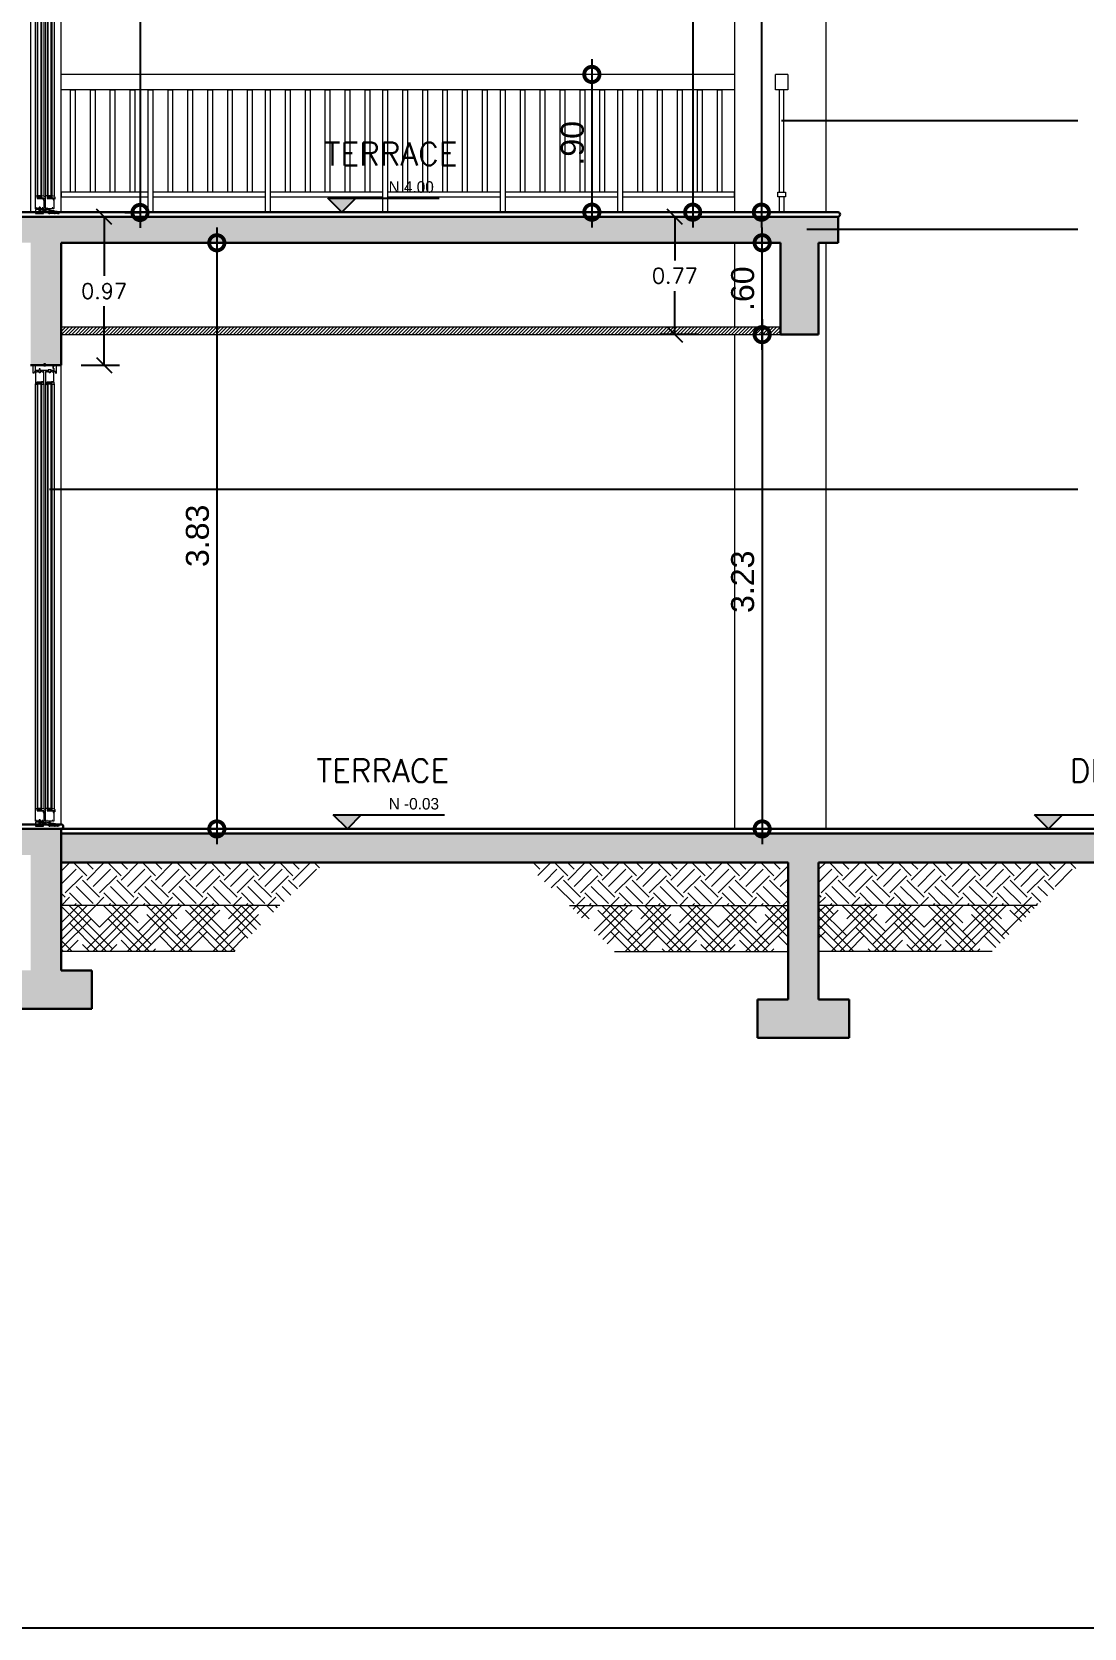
# Model space of a CAD drawing. Header units: metres. Extents: x -44 to 358, y -246 to 48.
# Drawn here: x 93.77 to 100.65, y -58.51 to -48.08 of the extents above; entities that cross this region are included whole.
import ezdxf

# ---------------------------------------------------------------- set-up
doc = ezdxf.new("R2010")
doc.units = ezdxf.units.M
doc.header["$LTSCALE"] = 0.3
doc.header["$PDMODE"] = 3
doc.linetypes.add('CONTINU', pattern=[0])
for name, color, linetype, lineweight in [('A-WALL', 7, 'Continuous', 30), ('corte', 7, 'Continuous', 30), ('SE-2', 252, 'Continuous', 9), ('SE-3', 253, 'Continuous', 5)]:
    doc.layers.add(name, color=color, linetype=linetype, lineweight=lineweight)
for name, color, linetype in [('DIMENSIONES', 7, 'Continuous'), ('DIMTEXTO', 4, 'Continuous'), ('TEXTOS', 4, 'Continuous')]:
    doc.layers.add(name, color=color, linetype=linetype)
doc.layers.add('PUERTA', color=2, linetype='Continuous', plot=False)
doc.layers.add('RELLENO SECCION', color=8, linetype='Continuous', lineweight=0, transparency=0.4)
doc.styles.add('ESC100-2mm', font='arial.ttf', dxfattribs={"height": 0.15})
doc.styles.add('SMPLEX', font='simplex.shx')
doc.dimstyles.new('DIM-50', dxfattribs={"dimscale": 0.5, "dimtxt": 0.2, "dimasz": 0.2, "dimexe": 0.2, "dimexo": 0.2, "dimgap": 0.1, "dimtad": 0, "dimtih": 1, "dimtoh": 1, "dimzin": 0, "dimdsep": 46, "dimtxsty": 'SMPLEX', "dimblk1": 'OBLIQUE', "dimblk2": 'OBLIQUE', "dimsah": 1, "dimcen": 0.2, "dimclrd": 4, "dimclre": 4, "dimclrt": 4, "dimadec": 0, "dimazin": 0, "dimtfac": 1, "dimtmove": 0, "dimatfit": 3, "dimldrblk": 'OPEN30', "dimfxl": 0.3, "dimfxlon": 1, "dimtfill": 1, "dimtolj": 1, "dimtzin": 0, "dimarcsym": 0})
doc.dimstyles.new('DIMS100', dxfattribs={"dimtxt": 0.15, "dimasz": 0.2, "dimexe": 0.1, "dimexo": 0.1, "dimgap": 0.05, "dimtad": 2, "dimzin": 4, "dimdsep": 46, "dimtxsty": 'ESC100-2mm', "dimblk": 'DOTSMALL', "dimcen": 0.1, "dimdle": 0.1, "dimclrd": 256, "dimclre": 256, "dimclrt": 1, "dimadec": 0, "dimazin": 0, "dimtfac": 1, "dimtix": 1, "dimtmove": 2, "dimatfit": 3, "dimfxl": 1, "dimtolj": 1, "dimtzin": 0, "dimlwd": -1, "dimarcsym": 0})
pattern_1 = [(45, (-938.961473, -48.99231), (0.0841899011, 0.1403165019), [0.635, -0.3175]), (135, (-938.961473, -48.99231), (0.0841899011, -0.1403165019), [0.635, -0.3175])]
pattern_2 = [(45, (-938.96147, -48.99231), (1e-17, 0.224506403), [0.15875, -0.15875]), (45, (-939.00357, -48.95021), (1e-17, 0.224506403), [0.15875, -0.15875]), (45, (-939.04566, -48.90812), (1e-17, 0.224506403), [0.15875, -0.15875]), (135, (-939.04566, -48.88006), (-0.224506403, 1e-17), [0.15875, -0.15875]), (135, (-939.00357, -48.83796), (-0.224506403, 1e-17), [0.15875, -0.15875]), (135, (-938.96147, -48.79587), (-0.224506403, 1e-17), [0.15875, -0.15875])]

# ---------------------------------------------------------------- blocks, each defined once
blk = doc.blocks.new('Fenton Door Base01')
blk.add_lwpolyline([(50, 66), (50, 58), (54, 57), (54, 1), (52, 0), (47, 0), (47, 6), (44, 6), (44, 0), (10, 0), (10, 6), (7, 6), (7, 0), (1, 0), (0, 1), (0, 82), (1, 84), (9, 86), (10, 86), (11, 86), (11, 68), (34, 68), (50, 66)], close=True)
blk = doc.blocks.new('Fenton Door Base02')
blk.add_lwpolyline([(24, 0), (10, 0), (10, 6), (7, 6), (7, 0), (1, 0), (0, 1), (0, 82), (1, 84), (9, 86), (10, 86), (11, 86), (11, 68), (34, 68), (50, 66), (50, 58), (54, 57), (54, 1), (52, 0), (47, 0), (47, 6), (44, 6), (44, 0), (30, 0), (30, 10), (24, 10)], close=True)
blk = doc.blocks.new('Fenton Door Jamb03')
blk.add_lwpolyline([(84, 1), (86, 9), (86, 10), (86, 11), (68, 11), (68, 52), (67, 54), (1, 54), (0, 52), (0, 47), (6, 47), (6, 44), (0, 44), (0, 30), (10, 30), (10, 24), (0, 24), (0, 10), (6, 10), (6, 7), (0, 7), (0, 1), (1, 0), (82, 0)], close=True)
blk = doc.blocks.new('Fenton Bead')
at = {"color": 7}
blk.add_lwpolyline([(2, 12, -0.341999), (0, 11), (0, 11), (0, 1), (1, 0), (18, 0), (18, 0), (15, 13, 0.339454), (13, 14), (4, 14, 0.341999)], format="xyb", close=True, dxfattribs=at)
blk = doc.blocks.new('Fenton Door Drip')
at = {"ltscale": 20}
blk.add_lwpolyline([(19, -9), (19, -22, -0.414138), (17, -24), (15, -24, -0.414214), (14, -22), (14, -17), (0, -15), (0, 0), (15, -4, -0.339454)], format="xyb", close=True, dxfattribs=at)
blk = doc.blocks.new('Fenton Casing Head')
blk.add_lwpolyline([(54, 34), (54, 30), (66, 30), (66, 34), (118, 34), (120, 33), (120, 26), (114, 26), (114, 14), (120, 14), (120, 2), (118, 0), (102, 0), (102, 4), (83, 4), (83, 0), (30, 0), (30, 10), (24, 10), (24, 0), (2, 0), (0, 2), (0, 33), (2, 34), (54, 34)])
blk = doc.blocks.new('Fenton Casing Head Strip')
blk.add_lwpolyline([(16, 16), (0, 19), (0, 12), (-4, 12), (-4, 0), (0, 0), (0, -15), (4, -15), (11, -30, 0.802585), (17, -28), (17, 15)], format="xyb", close=True)
blk = doc.blocks.new('A$C0a39a3fe')
at = {"layer": 'SE-2'}
for p, q in [((0.26, 0.379), (0.26, -2.196)), ((0.277, 0.392), (0.301, 0.387)), ((0.301, 0.392), (0.277, 0.387)), ((0.279, 0.387), (0.299, 0.381)), ((0.299, 0.387), (0.279, 0.381)), ((0.315, 0.378), (0.315, -2.195)), ((0.326, 0.379), (0.326, -2.196)), ((0.343, 0.392), (0.367, 0.387)), ((0.367, 0.392), (0.343, 0.387)), ((0.345, 0.387), (0.365, 0.381)), ((0.365, 0.387), (0.345, 0.381)), ((0.381, -2.195), (0.381, 0.378)), ((0.277, -2.21), (0.301, -2.205)), ((0.301, -2.21), (0.277, -2.205)), ((0.279, -2.205), (0.299, -2.199)), ((0.299, -2.205), (0.279, -2.199)), ((0.343, -2.21), (0.367, -2.205)), ((0.367, -2.21), (0.343, -2.205)), ((0.345, -2.205), (0.365, -2.199)), ((0.365, -2.205), (0.345, -2.199))]:
    blk.add_line(p, q, dxfattribs=at)
for points in [[(0.315, 0.509), (0.327, 0.509), (0.327, 0.496), (0.315, 0.496)], [(0.275, 0.374), (0.275, 0.386), (0.274, 0.386), (0.274, 0.374)], [(0.279, -2.205), (0.279, 0.387), (0.275, 0.387), (0.275, -2.205)], [(0.277, 0.392), (0.277, 0.387), (0.301, 0.387), (0.301, 0.392)], [(0.279, 0.387), (0.279, 0.381), (0.299, 0.381), (0.299, 0.387)], [(0.279, 0.381), (0.279, 0.376), (0.299, 0.376), (0.299, 0.381)], [(0.299, -2.205), (0.299, 0.387), (0.303, 0.387), (0.303, -2.205)], [(0.304, 0.374), (0.304, 0.386), (0.303, 0.386), (0.303, 0.374)], [(0.341, 0.374), (0.341, 0.386), (0.34, 0.386), (0.34, 0.374)], [(0.345, -2.205), (0.345, 0.387), (0.341, 0.387), (0.341, -2.205)], [(0.343, 0.392), (0.343, 0.387), (0.367, 0.387), (0.367, 0.392)], [(0.345, 0.387), (0.345, 0.381), (0.365, 0.381), (0.365, 0.387)], [(0.345, 0.381), (0.345, 0.376), (0.365, 0.376), (0.365, 0.381)], [(0.365, -2.205), (0.365, 0.387), (0.369, 0.387), (0.369, -2.205)], [(0.37, 0.374), (0.37, 0.386), (0.369, 0.386), (0.369, 0.374)], [(0.275, -2.192), (0.275, -2.204), (0.274, -2.204), (0.274, -2.192)], [(0.277, -2.21), (0.277, -2.205), (0.301, -2.205), (0.301, -2.21)], [(0.279, -2.199), (0.279, -2.194), (0.299, -2.194), (0.299, -2.199)], [(0.279, -2.205), (0.279, -2.199), (0.299, -2.199), (0.299, -2.205)], [(0.304, -2.192), (0.304, -2.204), (0.303, -2.204), (0.303, -2.192)], [(0.351, -2.283), (0.351, -2.292), (0.357, -2.292), (0.357, -2.283), (0.381, -2.283), (0.381, -2.309), (0.33, -2.309), (0.33, -2.285), (0.343, -2.285), (0.343, -2.283)], [(0.341, -2.192), (0.341, -2.204), (0.34, -2.204), (0.34, -2.192)], [(0.343, -2.21), (0.343, -2.205), (0.367, -2.205), (0.367, -2.21)], [(0.345, -2.199), (0.345, -2.194), (0.365, -2.194), (0.365, -2.199)], [(0.345, -2.205), (0.345, -2.199), (0.365, -2.199), (0.365, -2.205)], [(0.357, -2.268), (0.351, -2.268), (0.351, -2.288), (0.357, -2.288)], [(0.37, -2.192), (0.37, -2.204), (0.369, -2.204), (0.369, -2.192)]]:
    blk.add_lwpolyline(points, close=True, dxfattribs=at)
blk.add_lwpolyline([(0.379, 0.466), (0.379, 0.465), (0.383, 0.465), (0.39, 0.45, 0.802585), (0.396, 0.451), (0.396, 0.494), (0.394, 0.496), (0.381, 0.498)], format="xyb", dxfattribs=at)
for points in [[(0.306, -2.299), (0.305, -2.299), (0.304, -2.3), (0.291, -2.308, 0.244051), (0.29, -2.308, -0.388176), (0.289, -2.309), (0.288, -2.309, -0.414214), (0.287, -2.308), (0.287, -2.307, 0.414214), (0.286, -2.306), (0.257, -2.307, 0.405973), (0.256, -2.308), (0.256, -2.308, -0.414214), (0.255, -2.309), (0.254, -2.309, -0.414214), (0.253, -2.308), (0.253, -2.308, 0.422502), (0.252, -2.307), (0.238, -2.308, 0.405973), (0.237, -2.308), (0.237, -2.308, -0.414214), (0.236, -2.309), (0.235, -2.309, -0.395103), (0.234, -2.308, 0.403281), (0.234, -2.308), (0.226, -2.308, -0.422502), (0.226, -2.307), (0.226, -2.301, 0.450766), (0.225, -2.3), (0.218, -2.301, 0.329829), (0.218, -2.301, -0.364332), (0.217, -2.302), (0.216, -2.302, -0.414214), (0.216, -2.301), (0.216, -2.3, -0.378582), (0.217, -2.299), (0.218, -2.299), (0.218, -2.299, -0.414214), (0.219, -2.299), (0.219, -2.299), (0.221, -2.299), (0.221, -2.298, -0.414214), (0.222, -2.298), (0.222, -2.298), (0.224, -2.298), (0.224, -2.298, -0.414214), (0.224, -2.298), (0.225, -2.298), (0.227, -2.298), (0.227, -2.298, -0.414214), (0.227, -2.298), (0.228, -2.298), (0.23, -2.297), (0.23, -2.297, -0.414214), (0.23, -2.297), (0.231, -2.297), (0.233, -2.297), (0.233, -2.297, -0.414214), (0.233, -2.297), (0.234, -2.297), (0.236, -2.297), (0.236, -2.296, -0.414214), (0.236, -2.296), (0.237, -2.297), (0.239, -2.296), (0.239, -2.296, -0.414214), (0.239, -2.296), (0.24, -2.296), (0.242, -2.296), (0.242, -2.296, -0.414214), (0.242, -2.296), (0.243, -2.296), (0.245, -2.296), (0.245, -2.295, -0.414214), (0.245, -2.295), (0.246, -2.296), (0.248, -2.295), (0.248, -2.295, -0.414214), (0.248, -2.295), (0.249, -2.295), (0.251, -2.295), (0.251, -2.295, -0.414214), (0.251, -2.295), (0.252, -2.295), (0.254, -2.295), (0.254, -2.294, -0.414214), (0.254, -2.294), (0.255, -2.294), (0.257, -2.294), (0.257, -2.294, -0.414214), (0.257, -2.294), (0.257, -2.294), (0.26, -2.294), (0.26, -2.294, -0.414214), (0.26, -2.293), (0.26, -2.294), (0.263, -2.293), (0.263, -2.293, -0.414214), (0.263, -2.293), (0.263, -2.293), (0.266, -2.293), (0.266, -2.293, -0.414214), (0.266, -2.293), (0.266, -2.293), (0.269, -2.293), (0.269, -2.292, -0.414214), (0.269, -2.292), (0.269, -2.293), (0.272, -2.292), (0.272, -2.292, -0.414214), (0.272, -2.292), (0.272, -2.292), (0.275, -2.292), (0.275, -2.292, -0.414214), (0.275, -2.292), (0.275, -2.292), (0.278, -2.292), (0.278, -2.291, -0.414214), (0.278, -2.291), (0.278, -2.291), (0.281, -2.291), (0.281, -2.291, -0.414214), (0.281, -2.291), (0.281, -2.291), (0.283, -2.291), (0.284, -2.291, -0.414214), (0.284, -2.291), (0.284, -2.291), (0.287, -2.29, 0.378407), (0.287, -2.29), (0.287, -2.288, 0.246831), (0.287, -2.288, -3.20714), (0.29, -2.288, 0.246102), (0.29, -2.288), (0.29, -2.294, 0.09863), (0.29, -2.294), (0.294, -2.302, 0.452928), (0.294, -2.302), (0.328, -2.283, -0.131652), (0.328, -2.283), (0.342, -2.283, -0.414214), (0.342, -2.283), (0.342, -2.285, -0.414214), (0.342, -2.285), (0.33, -2.285, 0.414214), (0.33, -2.285), (0.33, -2.308, -1), (0.328, -2.308), (0.328, -2.287, 0.57735), (0.327, -2.287)], [(0.228, -2.3, 0.378582), (0.228, -2.3), (0.228, -2.305, 0.424375), (0.228, -2.306), (0.29, -2.304, 0.523626), (0.29, -2.302), (0.287, -2.293, 0.337147), (0.286, -2.293)], [(0.291, -2.294), (0.291, -2.29), (0.284, -2.291), (0.262, -2.294), (0.262, -2.291), (0.327, -2.283), (0.294, -2.302, -0.452928), (0.294, -2.302)]]:
    blk.add_lwpolyline(points, format="xyb", close=True, dxfattribs=at)
at = {"layer": 'SE-3'}
for p, q in [((0.213, -2.3), (0.213, 0.5)), ((0.413, 0.5), (0.413, -2.3))]:
    blk.add_line(p, q, dxfattribs=at)
at = {"layer": 'SE-2', "xscale": -0.001000000023175567, "yscale": 0.001000000023175567, "zscale": 0.001000000023175567}
for name, p in [('Fenton Casing Head Strip', (0.261, 0.48)), ('Fenton Casing Head', (0.381, 0.466)), ('Fenton Door Drip', (0.274, -2.192)), ('Fenton Door Base01', (0.315, -2.278)), ('Fenton Door Drip', (0.34, -2.192)), ('Fenton Door Base02', (0.381, -2.278))]:
    blk.add_blockref(name, p, dxfattribs=at)
at = {"layer": 'SE-2', "xscale": -0.001000000023175567, "yscale": 0.001000000023175567, "zscale": 0.001000000023175567, "rotation": 90}
for name, p in [('Fenton Door Jamb03', (0.315, 0.46)), ('Fenton Door Jamb03', (0.381, 0.46)), ('Fenton Bead', (0.274, 0.392)), ('Fenton Bead', (0.34, 0.392))]:
    blk.add_blockref(name, p, dxfattribs=at)
blk = doc.blocks.new('INDI.PISO')
blk.add_hatch(color=256).paths.add_polyline_path([(0, 0), (0.183, 0), (0.092, -0.092)])
blk.add_line((0.183, 0), (0.728, 0))
blk.add_lwpolyline([(0, 0), (0.183, 0), (0.092, -0.092), (0, 0)])
blk = doc.blocks.new('_DotSmall')
at = {"layer": 'PUERTA', "color": 0, "linetype": 'Continuous', "const_width": 0.5}
blk.add_lwpolyline([(-0.0625, 0, 1), (0.0625, 0, 1)], format="xyb", close=True, dxfattribs=at)
blk = doc.blocks.new('*D1218')
at = {"layer": 'DEFPOINTS', "color": 0, "transparency": 16777216}
for p in [(346.705, 32.527), (351.885, 25.109), (352.228, 25.109)]:
    blk.add_point(p, dxfattribs=at)
at = {"layer": 'DIMENSIONES', "transparency": 16777216}
blk.add_line((352.228, 32.627), (352.228, 25.009), dxfattribs=at)
at = {"layer": 'DIMENSIONES', "lineweight": -2, "transparency": 16777216}
for p, q in [((352.128, 32.527), (352.228, 32.527)), ((352.128, 25.109), (352.228, 25.109))]:
    blk.add_line(p, q, dxfattribs=at)
at = {"layer": 'DIMENSIONES', "transparency": 16777216, "xscale": 0.2, "yscale": 0.2, "zscale": 0.2}
for p, rotation in [((352.228, 32.527), 90), ((352.228, 25.109), 270)]:
    blk.add_blockref('_DotSmall', p, dxfattribs=dict(at, rotation=rotation))
at = {"layer": 'DIMENSIONES', "color": 5, "transparency": 16777216, "insert": (352.354, 28.818), "char_height": 0.15, "attachment_point": 5, "rotation": 90, "style": 'ESC100-2mm'}
blk.add_mtext('\\A1;7.42', dxfattribs=at)
blk = doc.blocks.new('*D1220')
at = {"layer": 'DEFPOINTS', "color": 0, "transparency": 16777216}
for p in [(344.36, 30.227), (344.273, 29.327), (344.36, 29.327)]:
    blk.add_point(p, dxfattribs=at)
at = {"layer": 'DIMENSIONES', "transparency": 16777216}
blk.add_line((344.273, 30.327), (344.273, 29.227), dxfattribs=at)
at = {"layer": 'DIMENSIONES', "transparency": 16777216, "xscale": 0.2, "yscale": 0.2, "zscale": 0.2}
for p, rotation in [((344.273, 30.227), 90), ((344.273, 29.327), 270)]:
    blk.add_blockref('_DotSmall', p, dxfattribs=dict(at, rotation=rotation))
at = {"layer": 'DIMENSIONES', "color": 5, "transparency": 16777216, "insert": (344.146, 29.777), "char_height": 0.15, "attachment_point": 5, "rotation": 90, "style": 'ESC100-2mm'}
blk.add_mtext('\\A1;.90', dxfattribs=at)
blk = doc.blocks.new('*D1225')
at = {"layer": 'DEFPOINTS', "color": 0, "transparency": 16777216}
for p in [(340.731, 32.127), (340.342, 29.327), (340.636, 29.327)]:
    blk.add_point(p, dxfattribs=at)
at = {"layer": 'DIMENSIONES', "transparency": 16777216}
blk.add_line((340.342, 32.227), (340.342, 29.227), dxfattribs=at)
at = {"layer": 'DIMENSIONES', "lineweight": -2, "transparency": 16777216}
for p, q in [((340.442, 32.127), (340.342, 32.127)), ((340.442, 29.327), (340.342, 29.327))]:
    blk.add_line(p, q, dxfattribs=at)
at = {"layer": 'DIMENSIONES', "transparency": 16777216, "xscale": 0.2, "yscale": 0.2, "zscale": 0.2}
for p, rotation in [((340.342, 32.127), 90), ((340.342, 29.327), 270)]:
    blk.add_blockref('_DotSmall', p, dxfattribs=dict(at, rotation=rotation))
at = {"layer": 'DIMENSIONES', "color": 5, "transparency": 16777216, "insert": (340.215, 30.727), "char_height": 0.15, "attachment_point": 5, "rotation": 90, "style": 'ESC100-2mm'}
blk.add_mtext('\\A1;2.80', dxfattribs=at)
blk = doc.blocks.new('*D1235')
at = {"layer": 'DEFPOINTS', "color": 0, "transparency": 16777216}
for p in [(345.386, 29.127), (345.505, 29.127), (345.505, 28.527)]:
    blk.add_point(p, dxfattribs=at)
at = {"layer": 'DIMENSIONES', "transparency": 16777216}
blk.add_line((345.386, 28.427), (345.386, 29.227), dxfattribs=at)
at = {"layer": 'DIMENSIONES', "lineweight": -2, "transparency": 16777216}
for p, q in [((345.405, 29.127), (345.386, 29.127)), ((345.405, 28.527), (345.386, 28.527))]:
    blk.add_line(p, q, dxfattribs=at)
at = {"layer": 'DIMENSIONES', "transparency": 16777216, "xscale": 0.2, "yscale": 0.2, "zscale": 0.2}
for p, rotation in [((345.386, 29.127), 90), ((345.386, 28.527), 270)]:
    blk.add_blockref('_DotSmall', p, dxfattribs=dict(at, rotation=rotation))
at = {"layer": 'DIMENSIONES', "color": 5, "transparency": 16777216, "insert": (345.259, 28.827), "char_height": 0.15, "attachment_point": 5, "rotation": 90, "style": 'ESC100-2mm'}
blk.add_mtext('\\A1;.60', dxfattribs=at)
blk = doc.blocks.new('*D1236')
at = {"layer": 'DEFPOINTS', "color": 0, "transparency": 16777216}
for p in [(345.505, 28.527), (345.386, 25.297), (345.505, 25.297)]:
    blk.add_point(p, dxfattribs=at)
at = {"layer": 'DIMENSIONES', "transparency": 16777216}
blk.add_line((345.386, 28.627), (345.386, 25.197), dxfattribs=at)
at = {"layer": 'DIMENSIONES', "lineweight": -2, "transparency": 16777216}
for p, q in [((345.405, 28.527), (345.386, 28.527)), ((345.405, 25.297), (345.386, 25.297))]:
    blk.add_line(p, q, dxfattribs=at)
at = {"layer": 'DIMENSIONES', "transparency": 16777216, "xscale": 0.2, "yscale": 0.2, "zscale": 0.2}
for p, rotation in [((345.386, 28.527), 90), ((345.386, 25.297), 270)]:
    blk.add_blockref('_DotSmall', p, dxfattribs=dict(at, rotation=rotation))
at = {"layer": 'DIMENSIONES', "color": 5, "transparency": 16777216, "insert": (345.259, 26.912), "char_height": 0.15, "attachment_point": 5, "rotation": 90, "style": 'ESC100-2mm'}
blk.add_mtext('\\A1;3.23', dxfattribs=at)
blk = doc.blocks.new('*D1228')
at = {"layer": 'DEFPOINTS', "color": 0, "transparency": 16777216}
for p in [(345.558, 32.227), (345.381, 29.327), (345.551, 29.327)]:
    blk.add_point(p, dxfattribs=at)
at = {"layer": 'DIMENSIONES', "transparency": 16777216}
blk.add_line((345.381, 32.327), (345.381, 29.227), dxfattribs=at)
at = {"layer": 'DIMENSIONES', "lineweight": -2, "transparency": 16777216}
for p, q in [((345.458, 32.227), (345.381, 32.227)), ((345.451, 29.327), (345.381, 29.327))]:
    blk.add_line(p, q, dxfattribs=at)
at = {"layer": 'DIMENSIONES', "transparency": 16777216, "xscale": 0.2, "yscale": 0.2, "zscale": 0.2}
for p, rotation in [((345.381, 32.227), 90), ((345.381, 29.327), 270)]:
    blk.add_blockref('_DotSmall', p, dxfattribs=dict(at, rotation=rotation))
at = {"layer": 'DIMENSIONES', "color": 5, "transparency": 16777216, "insert": (345.254, 30.777), "char_height": 0.15, "attachment_point": 5, "rotation": 90, "style": 'ESC100-2mm'}
blk.add_mtext('\\A1;2.90', dxfattribs=at)
blk = doc.blocks.new('*D1229')
at = {"layer": 'DEFPOINTS', "color": 0, "transparency": 16777216}
for p in [(345.752, 32.971), (344.932, 29.327), (345.745, 29.327)]:
    blk.add_point(p, dxfattribs=at)
at = {"layer": 'DIMENSIONES', "transparency": 16777216}
blk.add_line((344.932, 33.071), (344.932, 29.227), dxfattribs=at)
at = {"layer": 'DIMENSIONES', "lineweight": -2, "transparency": 16777216}
for p, q in [((345.032, 32.971), (344.932, 32.971)), ((345.032, 29.327), (344.932, 29.327))]:
    blk.add_line(p, q, dxfattribs=at)
at = {"layer": 'DIMENSIONES', "transparency": 16777216, "xscale": 0.2, "yscale": 0.2, "zscale": 0.2}
for p, rotation in [((344.932, 32.971), 90), ((344.932, 29.327), 270)]:
    blk.add_blockref('_DotSmall', p, dxfattribs=dict(at, rotation=rotation))
at = {"layer": 'DIMENSIONES', "color": 5, "transparency": 16777216, "insert": (344.806, 31.149), "char_height": 0.15, "attachment_point": 5, "rotation": 90, "style": 'ESC100-2mm'}
blk.add_mtext('\\A1;3.64', dxfattribs=at)
blk = doc.blocks.new('*D1230')
at = {"layer": 'DEFPOINTS', "color": 0, "transparency": 16777216}
for p in [(340.743, 35.582), (340.743, 29.325), (341.32, 29.325)]:
    blk.add_point(p, dxfattribs=at)
at = {"layer": 'DIMENSIONES', "transparency": 16777216}
blk.add_line((341.32, 35.682), (341.32, 29.225), dxfattribs=at)
at = {"layer": 'DIMENSIONES', "lineweight": -2, "transparency": 16777216}
for p, q in [((341.22, 35.582), (341.32, 35.582)), ((341.22, 29.325), (341.32, 29.325))]:
    blk.add_line(p, q, dxfattribs=at)
at = {"layer": 'DIMENSIONES', "transparency": 16777216, "xscale": 0.2, "yscale": 0.2, "zscale": 0.2}
for p, rotation in [((341.32, 35.582), 90), ((341.32, 29.325), 270)]:
    blk.add_blockref('_DotSmall', p, dxfattribs=dict(at, rotation=rotation))
at = {"layer": 'DIMENSIONES', "color": 5, "transparency": 16777216, "insert": (341.446, 32.453), "char_height": 0.15, "attachment_point": 5, "rotation": 90, "style": 'ESC100-2mm'}
blk.add_mtext('\\A1;6.26', dxfattribs=at)
blk = doc.blocks.new('*D1238')
at = {"layer": 'DEFPOINTS', "color": 0, "transparency": 16777216}
for p in [(342.022, 29.127), (341.822, 25.297), (342.022, 25.297)]:
    blk.add_point(p, dxfattribs=at)
at = {"layer": 'DIMENSIONES', "transparency": 16777216}
blk.add_line((341.822, 29.227), (341.822, 25.197), dxfattribs=at)
at = {"layer": 'DIMENSIONES', "lineweight": -2, "transparency": 16777216}
for p, q in [((341.922, 29.127), (341.822, 29.127)), ((341.922, 25.297), (341.822, 25.297))]:
    blk.add_line(p, q, dxfattribs=at)
at = {"layer": 'DIMENSIONES', "transparency": 16777216, "xscale": 0.2, "yscale": 0.2, "zscale": 0.2}
for p, rotation in [((341.822, 29.127), 90), ((341.822, 25.297), 270)]:
    blk.add_blockref('_DotSmall', p, dxfattribs=dict(at, rotation=rotation))
at = {"layer": 'DIMENSIONES', "color": 5, "transparency": 16777216, "insert": (341.696, 27.212), "char_height": 0.15, "attachment_point": 5, "rotation": 90, "style": 'ESC100-2mm'}
blk.add_mtext('\\A1;3.83', dxfattribs=at)
blk = doc.blocks.new('_OBLIQUE')
at = {"color": 0, "linetype": 'ByBlock'}
blk.add_line((-0.5, -0.5), (0.5, 0.5), dxfattribs=at)
blk = doc.blocks.new('*D1897')
at = {"layer": 'DEFPOINTS', "color": 0, "ltscale": 0.2, "transparency": 16777216}
for p in [(93.966, -49.289), (94.246, -49.289), (93.966, -50.259)]:
    blk.add_point(p, dxfattribs=at)
at = {"layer": 'DIMENSIONES', "color": 4, "lineweight": -2, "ltscale": 0.2, "transparency": 16777216}
for p, q in [((94.096, -49.289), (94.346, -49.289)), ((94.246, -49.289), (94.246, -49.674)), ((94.246, -50.259), (94.246, -49.874)), ((94.096, -50.259), (94.346, -50.259))]:
    blk.add_line(p, q, dxfattribs=at)
at = {"layer": 'DIMENSIONES', "color": 4, "lineweight": -2, "ltscale": 0.2, "transparency": 16777216, "xscale": 0.1, "yscale": 0.1, "zscale": 0.1}
for p, rotation in [((94.246, -49.289), 90), ((94.246, -50.259), 270)]:
    blk.add_blockref('_OBLIQUE', p, dxfattribs=dict(at, rotation=rotation))
at = {"layer": 'DIMENSIONES', "color": 4, "ltscale": 0.2, "transparency": 16777216, "insert": (94.246, -49.774), "char_height": 0.1, "attachment_point": 5, "style": 'SMPLEX', "bg_fill": 3, "box_fill_scale": 1.1, "bg_fill_color": 256, "bg_fill_true_color": 13158600, "bg_fill_transparency": 0}
blk.add_mtext('\\A1;0.97', dxfattribs=at)
blk = doc.blocks.new('_Open30')
at = {"color": 0, "lineweight": -2}
for p, q in [((-1, 0.27), (0, 0)), ((0, 0), (-1, -0.27)), ((0, 0), (-1, 0))]:
    blk.add_line(p, q, dxfattribs=at)
blk = doc.blocks.new('*D1898')
at = {"layer": 'DEFPOINTS', "color": 0, "ltscale": 0.2, "transparency": 16777216}
for p in [(97.976, -49.289), (98.916, -49.289), (98.916, -50.059)]:
    blk.add_point(p, dxfattribs=at)
at = {"layer": 'DIMENSIONES', "color": 4, "lineweight": -2, "ltscale": 0.2, "transparency": 16777216}
for p, q in [((98.126, -49.289), (97.876, -49.289)), ((97.976, -49.289), (97.976, -49.574)), ((97.976, -50.059), (97.976, -49.774)), ((98.126, -50.059), (97.876, -50.059))]:
    blk.add_line(p, q, dxfattribs=at)
at = {"layer": 'DIMENSIONES', "color": 4, "lineweight": -2, "ltscale": 0.2, "transparency": 16777216, "xscale": 0.1, "yscale": 0.1, "zscale": 0.1}
for p, rotation in [((97.976, -49.289), 90), ((97.976, -50.059), 270)]:
    blk.add_blockref('_OBLIQUE', p, dxfattribs=dict(at, rotation=rotation))
at = {"layer": 'DIMENSIONES', "color": 4, "ltscale": 0.2, "transparency": 16777216, "insert": (97.976, -49.674), "char_height": 0.1, "attachment_point": 5, "style": 'SMPLEX', "bg_fill": 3, "box_fill_scale": 1.1, "bg_fill_color": 256, "bg_fill_true_color": 13158600, "bg_fill_transparency": 0}
blk.add_mtext('\\A1;0.77', dxfattribs=at)
blk = doc.blocks.new('A$Cc7007afc')
at = {"layer": 'RELLENO SECCION', "linetype": 'CONTINU', "transparency": 33554495}
h = blk.add_hatch(color=256, dxfattribs=at)
h.dxf.hatch_style = 1
h.paths.add_polyline_path([(36.916, 12.718), (34.907, 12.718), (30.269, 10.04), (29.295, 9.723), (29.295, 9.513), (29.445, 9.513), (29.445, 9.614), (30.198, 9.859), (30.198, 9.513), (27.048, 9.513), (27.048, 9.713), (26.848, 9.713), (26.848, 9.513), (26.773, 9.513), (26.773, 9.313), (26.848, 9.313), (26.848, 9.113), (27.048, 9.113), (27.048, 9.313), (30.198, 9.313), (30.198, 9.113), (30.318, 9.113), (30.323, 9.113), (30.336, 9.113), (30.448, 9.113), (30.448, 9.97), (34.947, 12.568), (36.498, 12.568), (36.498, 9.113), (36.584, 9.113), (36.584, 9.122), (36.596, 9.122), (36.698, 9.113), (36.698, 12.568), (36.876, 12.568), (41.398, 9.957), (41.398, 9.213), (41.648, 9.213), (41.648, 9.874), (42.448, 9.614), (42.448, 9.513), (42.598, 9.513), (42.598, 9.723), (41.464, 10.092)])
h.paths.add_polyline_path([(41.775, 6.283), (35.048, 6.283), (35.048, 6.113), (36.498, 6.113), (36.498, 5.313), (36.584, 5.313), (36.584, 5.313), (36.588, 5.313), (36.596, 5.313), (36.698, 5.313), (36.698, 6.113), (41.398, 6.113), (41.398, 5.513), (41.648, 5.513), (41.648, 6.113), (41.775, 6.113)])
h = blk.add_hatch(color=256, dxfattribs=at)
h.dxf.hatch_style = 1
edge = h.paths.add_edge_path()
edge.add_line((45.66, 2.295), (45.46, 2.288))
edge.add_line((45.46, 2.288), (45.46, 2.253))
edge.add_line((45.46, 2.253), (41.648, 2.253))
edge.add_line((41.648, 2.253), (36.698, 2.253))
edge.add_line((36.698, 2.253), (36.698, 2.063))
edge.add_line((36.698, 2.063), (41.448, 2.063))
edge.add_line((41.448, 2.063), (41.448, 1.168))
edge.add_line((41.448, 1.168), (41.248, 1.168))
edge.add_line((41.248, 1.168), (41.248, 0.918))
edge.add_line((41.248, 0.918), (41.848, 0.918))
edge.add_line((41.848, 0.918), (41.848, 1.168))
edge.add_line((41.848, 1.168), (41.648, 1.168))
edge.add_line((41.648, 1.168), (41.648, 2.063))
edge.add_line((41.648, 2.063), (45.46, 2.063))
edge.add_line((45.46, 2.063), (45.46, 0.709))
edge.add_line((45.46, 0.709), (50.66, 0.709))
edge.add_line((50.66, 0.709), (50.66, 1.913))
edge.add_line((50.66, 1.913), (50.46, 1.913))
edge.add_line((50.46, 1.913), (50.46, 0.959))
edge.add_arc((50.41, 0.959), 0.0501, 271.922, 359.9681, ccw=False)
edge.add_line((50.412, 0.909), (49.909, 0.913))
edge.add_line((49.909, 0.913), (49.86, 0.913))
edge.add_line((49.86, 0.913), (49.66, 0.913))
edge.add_line((49.66, 0.913), (49.66, 0.913))
edge.add_line((49.66, 0.913), (45.66, 0.913))
edge.add_line((45.66, 0.913), (45.66, 2.295))
h = blk.add_hatch(color=256, dxfattribs=at)
h.dxf.hatch_style = 1
h.paths.add_polyline_path([(36.498, 2.113), (36.498, 1.358), (36.298, 1.358), (36.298, 1.108), (36.898, 1.108), (36.898, 1.358), (36.698, 1.358), (36.698, 2.283), (26.848, 2.283), (26.848, 1.393), (26.648, 1.393), (26.648, 1.143), (27.248, 1.143), (27.248, 1.393), (27.048, 1.393), (27.048, 2.113)])
at = {"layer": 'SE-2'}
h = blk.add_hatch(dxfattribs=at)
h.set_pattern_fill('ACET-2D-LINE', color=256, scale=0.005, angle=45)
h.set_pattern_definition([(45, (-469.80093, -250.93604), (-0.01122532015, 0.01122532015), [])])
h.paths.add_polyline_path([(36.698, 5.563), (36.698, 5.513), (41.398, 5.513), (41.398, 5.563)])
h = blk.add_hatch(dxfattribs=at)
h.set_pattern_fill('EARTH', color=256, scale=0.025, angle=45)
h.set_pattern_definition(pattern_2)
h.paths.add_polyline_path([(38.421, 2.063), (36.698, 2.063), (36.698, 1.783), (38.127, 1.783)])
h = blk.add_hatch(dxfattribs=at)
h.set_pattern_fill('EARTH', color=256, scale=0.025, angle=45)
h.set_pattern_definition(pattern_2)
h.paths.add_polyline_path([(39.726, 2.063), (41.448, 2.063), (41.448, 1.783), (40.02, 1.783)])
h = blk.add_hatch(dxfattribs=at)
h.set_pattern_fill('EARTH', color=256, scale=0.025, angle=45)
h.set_pattern_definition(pattern_2)
h.paths.add_polyline_path([(43.371, 2.063), (41.648, 2.063), (41.648, 1.783), (43.077, 1.783)])
h = blk.add_hatch(dxfattribs=at)
h.set_pattern_fill('HOUND', color=256, scale=0.025, angle=45)
h.set_pattern_definition(pattern_1)
h.paths.add_polyline_path([(38.127, 1.783), (36.698, 1.783), (36.698, 1.483), (37.833, 1.483)])
h = blk.add_hatch(dxfattribs=at)
h.set_pattern_fill('HOUND', color=256, scale=0.025, angle=45)
h.set_pattern_definition(pattern_1)
h.paths.add_polyline_path([(40.02, 1.783), (41.448, 1.783), (41.448, 1.483), (40.314, 1.483)])
h = blk.add_hatch(dxfattribs=at)
h.set_pattern_fill('HOUND', color=256, scale=0.025, angle=45)
h.set_pattern_definition(pattern_1)
h.paths.add_polyline_path([(43.077, 1.783), (41.648, 1.783), (41.648, 1.483), (42.783, 1.483)])
at = {"layer": 'A-WALL', "lineweight": 25}
blk.add_line((36.698, 6.313), (36.693, 6.313), dxfattribs=at)
at = {"layer": 'corte'}
for p, q in [((36.693, 6.313), (35.048, 6.313)), ((41.775, 6.283), (35.048, 6.283)), ((41.775, 6.313), (36.698, 6.313)), ((41.775, 6.113), (41.775, 6.283)), ((36.698, 5.313), (36.698, 6.113)), ((36.698, 6.113), (41.398, 6.113)), ((41.398, 6.113), (41.398, 5.513)), ((41.648, 6.113), (41.775, 6.113)), ((41.648, 5.513), (41.648, 6.113)), ((41.398, 5.513), (41.648, 5.513)), ((36.498, 5.313), (36.698, 5.313)), ((36.698, 2.313), (26.848, 2.313)), ((36.698, 2.283), (26.848, 2.283)), ((41.648, 2.283), (36.698, 2.283)), ((36.698, 2.283), (36.698, 1.358)), ((41.648, 2.253), (36.698, 2.253)), ((45.46, 2.283), (41.648, 2.283)), ((45.46, 2.253), (41.648, 2.253)), ((41.448, 2.063), (36.698, 2.063)), ((41.448, 2.063), (41.448, 1.168)), ((45.46, 2.063), (41.648, 2.063)), ((41.648, 2.063), (41.648, 1.168)), ((36.898, 1.358), (36.698, 1.358)), ((36.898, 1.108), (36.898, 1.358)), ((41.248, 1.168), (41.448, 1.168)), ((41.248, 0.918), (41.248, 1.168)), ((41.648, 1.168), (41.848, 1.168)), ((41.848, 1.168), (41.848, 0.918)), ((36.298, 1.108), (36.898, 1.108)), ((41.848, 0.918), (41.248, 0.918))]:
    blk.add_line(p, q, dxfattribs=at)
for centre in [(41.773, 6.298), (36.696, 2.298)]:
    blk.add_arc(centre, 0.0152, 279.4597, 80.5403, dxfattribs=at)
at = {"layer": 'SE-2'}
for p, q in [((41.098, 10.13), (41.098, 6.313)), ((41.698, 6.313), (41.698, 9.858)), ((41.446, 7.213), (41.366, 7.213)), ((41.366, 7.113), (41.366, 7.213)), ((41.446, 7.113), (41.366, 7.113)), ((41.391, 6.413), (41.391, 6.313)), ((41.421, 6.413), (41.421, 6.313)), ((41.098, 6.113), (41.098, 5.564)), ((41.698, 2.283), (41.698, 6.113)), ((36.698, 5.564), (41.398, 5.564)), ((36.698, 5.513), (41.398, 5.513)), ((41.098, 5.513), (41.098, 2.283)), ((36.53, 2.415), (36.53, 5.191)), ((36.568, 5.205), (36.544, 5.2)), ((36.544, 5.205), (36.568, 5.2)), ((36.566, 5.2), (36.546, 5.194)), ((36.546, 5.2), (36.566, 5.194)), ((36.585, 5.192), (36.585, 2.415)), ((36.596, 5.191), (36.596, 2.415)), ((36.634, 5.205), (36.61, 5.2)), ((36.61, 5.205), (36.634, 5.2)), ((36.632, 5.2), (36.612, 5.194)), ((36.612, 5.2), (36.632, 5.194)), ((36.651, 5.192), (36.651, 2.415)), ((36.568, 2.401), (36.544, 2.406)), ((36.544, 2.401), (36.568, 2.406)), ((36.566, 2.406), (36.546, 2.412)), ((36.546, 2.406), (36.566, 2.412)), ((36.634, 2.401), (36.61, 2.406)), ((36.61, 2.401), (36.634, 2.406)), ((36.632, 2.406), (36.612, 2.412)), ((36.612, 2.406), (36.632, 2.412)), ((38.127, 1.783, 0), (36.698, 1.783, 0)), ((40.02, 1.783, 0), (41.448, 1.783, 0)), ((43.077, 1.783, 0), (41.648, 1.783, 0)), ((37.833, 1.483, 0), (36.698, 1.483, 0)), ((40.314, 1.483, 0), (41.448, 1.483, 0)), ((42.783, 1.483, 0), (41.648, 1.483, 0))]:
    blk.add_line(p, q, dxfattribs=at)
blk.add_lwpolyline([(41.446, 7.213), (41.446, 7.113), (41.391, 7.113), (41.391, 6.443), (41.421, 6.443), (41.421, 7.113)], dxfattribs=at)
for points in [[(41.381, 6.443), (41.431, 6.443), (41.431, 6.413), (41.381, 6.413)], [(36.596, 5.322), (36.584, 5.322), (36.584, 5.309), (36.596, 5.309)], [(36.541, 5.187), (36.541, 5.199), (36.542, 5.199), (36.542, 5.187)], [(36.546, 2.406), (36.546, 5.2), (36.542, 5.2), (36.542, 2.406)], [(36.568, 5.205), (36.568, 5.2), (36.544, 5.2), (36.544, 5.205)], [(36.566, 5.2), (36.566, 5.194), (36.546, 5.194), (36.546, 5.2)], [(36.566, 5.194), (36.566, 5.189), (36.546, 5.189), (36.546, 5.194)], [(36.566, 2.406), (36.566, 5.2), (36.57, 5.2), (36.57, 2.406)], [(36.57, 5.187), (36.57, 5.199), (36.571, 5.199), (36.571, 5.187)], [(36.607, 5.187), (36.607, 5.199), (36.608, 5.199), (36.608, 5.187)], [(36.612, 2.406), (36.612, 5.2), (36.608, 5.2), (36.608, 2.406)], [(36.634, 5.205), (36.634, 5.2), (36.61, 5.2), (36.61, 5.205)], [(36.632, 5.2), (36.632, 5.194), (36.612, 5.194), (36.612, 5.2)], [(36.632, 5.194), (36.632, 5.189), (36.612, 5.189), (36.612, 5.194)], [(36.632, 2.406), (36.632, 5.2), (36.636, 5.2), (36.636, 2.406)], [(36.636, 5.187), (36.636, 5.199), (36.637, 5.199), (36.637, 5.187)], [(36.541, 2.418), (36.541, 2.406), (36.542, 2.406), (36.542, 2.418)], [(36.568, 2.401), (36.568, 2.406), (36.544, 2.406), (36.544, 2.401)], [(36.566, 2.412), (36.566, 2.417), (36.546, 2.417), (36.546, 2.412)], [(36.566, 2.406), (36.566, 2.412), (36.546, 2.412), (36.546, 2.406)], [(36.57, 2.418), (36.57, 2.406), (36.571, 2.406), (36.571, 2.418)], [(36.607, 2.418), (36.607, 2.406), (36.608, 2.406), (36.608, 2.418)], [(36.634, 2.401), (36.634, 2.406), (36.61, 2.406), (36.61, 2.401)], [(36.632, 2.412), (36.632, 2.417), (36.612, 2.417), (36.612, 2.412)], [(36.632, 2.406), (36.632, 2.412), (36.612, 2.412), (36.612, 2.406)], [(36.636, 2.418), (36.636, 2.406), (36.637, 2.406), (36.637, 2.418)], [(36.56, 2.327), (36.56, 2.318), (36.554, 2.318), (36.554, 2.327), (36.53, 2.327), (36.53, 2.301), (36.581, 2.301), (36.581, 2.325), (36.568, 2.325), (36.568, 2.327)], [(36.554, 2.343), (36.56, 2.343), (36.56, 2.323), (36.554, 2.323)]]:
    blk.add_lwpolyline(points, close=True, dxfattribs=at)
blk.add_lwpolyline([(36.532, 5.279), (36.532, 5.278), (36.527, 5.278), (36.521, 5.263, -0.802585), (36.515, 5.264), (36.515, 5.307), (36.516, 5.309), (36.53, 5.311)], format="xyb", dxfattribs=at)
for points in [[(36.605, 2.311), (36.606, 2.312), (36.606, 2.311), (36.62, 2.303, -0.244051), (36.62, 2.302, 0.388176), (36.621, 2.301), (36.623, 2.301, 0.414214), (36.624, 2.302), (36.624, 2.303, -0.414214), (36.625, 2.304), (36.654, 2.304, -0.405973), (36.654, 2.303), (36.654, 2.302, 0.414214), (36.655, 2.301), (36.657, 2.301, 0.414214), (36.658, 2.302), (36.658, 2.303, -0.422502), (36.658, 2.303), (36.673, 2.303, -0.405973), (36.673, 2.302), (36.673, 2.302, 0.414214), (36.674, 2.301), (36.676, 2.301, 0.395103), (36.677, 2.302, -0.403281), (36.677, 2.303), (36.684, 2.303, 0.422502), (36.685, 2.303), (36.685, 2.31, -0.450766), (36.685, 2.311), (36.693, 2.31, -0.329829), (36.693, 2.309, 0.364332), (36.693, 2.309), (36.694, 2.309, 0.414214), (36.695, 2.309), (36.695, 2.31, 0.378582), (36.694, 2.311), (36.693, 2.312), (36.693, 2.312, 0.414214), (36.692, 2.312), (36.692, 2.312), (36.69, 2.312), (36.69, 2.312, 0.414214), (36.689, 2.312), (36.689, 2.312), (36.687, 2.312), (36.687, 2.313, 0.414214), (36.686, 2.313), (36.686, 2.312), (36.684, 2.313), (36.684, 2.313, 0.414214), (36.683, 2.313), (36.683, 2.313), (36.681, 2.313), (36.681, 2.313, 0.414214), (36.68, 2.313), (36.68, 2.313), (36.678, 2.313), (36.678, 2.314, 0.414214), (36.677, 2.314), (36.677, 2.314), (36.675, 2.314), (36.675, 2.314, 0.414214), (36.674, 2.314), (36.674, 2.314), (36.672, 2.314), (36.672, 2.314, 0.414214), (36.671, 2.314), (36.671, 2.314), (36.669, 2.315), (36.669, 2.315, 0.414214), (36.668, 2.315), (36.668, 2.315), (36.666, 2.315), (36.666, 2.315, 0.414214), (36.666, 2.315), (36.665, 2.315), (36.663, 2.315), (36.663, 2.316, 0.414214), (36.663, 2.316), (36.662, 2.315), (36.66, 2.316), (36.66, 2.316, 0.414214), (36.66, 2.316), (36.659, 2.316), (36.657, 2.316), (36.657, 2.316, 0.414214), (36.657, 2.316), (36.656, 2.316), (36.654, 2.316), (36.654, 2.317, 0.414214), (36.654, 2.317), (36.653, 2.316), (36.651, 2.317), (36.651, 2.317, 0.414214), (36.651, 2.317), (36.65, 2.317), (36.648, 2.317), (36.648, 2.317, 0.414214), (36.648, 2.317), (36.647, 2.317), (36.645, 2.317), (36.645, 2.318, 0.414214), (36.645, 2.318), (36.644, 2.318), (36.642, 2.318), (36.642, 2.318, 0.414214), (36.642, 2.318), (36.641, 2.318), (36.639, 2.318), (36.639, 2.318, 0.414214), (36.639, 2.319), (36.638, 2.318), (36.636, 2.319), (36.636, 2.319, 0.414214), (36.636, 2.319), (36.635, 2.319), (36.633, 2.319), (36.633, 2.319, 0.414214), (36.633, 2.319), (36.633, 2.319), (36.63, 2.319), (36.63, 2.32, 0.414214), (36.63, 2.32), (36.63, 2.319), (36.627, 2.32), (36.627, 2.32, 0.414214), (36.627, 2.32), (36.627, 2.32), (36.624, 2.32, -0.378407), (36.624, 2.321), (36.624, 2.322, -0.246831), (36.624, 2.323, 3.20714), (36.62, 2.323, -0.246102), (36.62, 2.322), (36.62, 2.316, -0.09863), (36.62, 2.316), (36.617, 2.308, -0.452928), (36.617, 2.308), (36.583, 2.327, 0.131652), (36.583, 2.327), (36.569, 2.327, 0.414214), (36.569, 2.327), (36.569, 2.326, 0.414214), (36.569, 2.326), (36.581, 2.326, -0.414214), (36.581, 2.325), (36.581, 2.302, 1), (36.583, 2.302), (36.583, 2.323, -0.57735), (36.584, 2.324)], [(36.62, 2.316), (36.62, 2.321), (36.627, 2.32), (36.649, 2.317), (36.649, 2.319), (36.584, 2.327), (36.617, 2.308, 0.452928), (36.617, 2.308)], [(36.682, 2.311, -0.378582), (36.683, 2.31), (36.683, 2.305, -0.424375), (36.682, 2.305), (36.621, 2.307, -0.523626), (36.62, 2.308), (36.624, 2.317, -0.337147), (36.625, 2.318)]]:
    blk.add_lwpolyline(points, format="xyb", close=True, dxfattribs=at)
at = {"layer": 'SE-3'}
for p, q in [((41.098, 7.213), (36.698, 7.213)), ((41.098, 7.113), (36.698, 7.113)), ((36.698, 2.313), (36.698, 5.313))]:
    blk.add_line(p, q, dxfattribs=at)
for points in [[(36.759, 7.113), (36.789, 7.113), (36.789, 6.443), (36.759, 6.443)], [(36.889, 7.113), (36.919, 7.113), (36.919, 6.443), (36.889, 6.443)], [(37.019, 7.113), (37.049, 7.113), (37.049, 6.443), (37.019, 6.443)], [(37.149, 7.113), (37.179, 7.113), (37.179, 6.443), (37.149, 6.443)], [(37.266, 7.113), (37.296, 7.113), (37.296, 6.313), (37.266, 6.313)], [(37.396, 7.113), (37.426, 7.113), (37.426, 6.443), (37.396, 6.443)], [(37.526, 7.113), (37.556, 7.113), (37.556, 6.443), (37.526, 6.443)], [(37.656, 7.113), (37.686, 7.113), (37.686, 6.443), (37.656, 6.443)], [(37.786, 7.113), (37.816, 7.113), (37.816, 6.443), (37.786, 6.443)], [(37.916, 7.113), (37.946, 7.113), (37.946, 6.443), (37.916, 6.443)], [(38.034, 7.113), (38.064, 7.113), (38.064, 6.313), (38.034, 6.313)], [(38.164, 7.113), (38.194, 7.113), (38.194, 6.443), (38.164, 6.443)], [(38.294, 7.113), (38.324, 7.113), (38.324, 6.443), (38.294, 6.443)], [(38.424, 7.113), (38.454, 7.113), (38.454, 6.443), (38.424, 6.443)], [(38.554, 7.113), (38.584, 7.113), (38.584, 6.443), (38.554, 6.443)], [(38.684, 7.113), (38.714, 7.113), (38.714, 6.443), (38.684, 6.443)], [(38.801, 7.113), (38.831, 7.113), (38.831, 6.313), (38.801, 6.313)], [(38.931, 7.113), (38.961, 7.113), (38.961, 6.443), (38.931, 6.443)], [(39.061, 7.113), (39.091, 7.113), (39.091, 6.443), (39.061, 6.443)], [(39.191, 7.113), (39.221, 7.113), (39.221, 6.443), (39.191, 6.443)], [(39.321, 7.113), (39.351, 7.113), (39.351, 6.443), (39.321, 6.443)], [(39.451, 7.113), (39.481, 7.113), (39.481, 6.443), (39.451, 6.443)], [(39.569, 7.113), (39.599, 7.113), (39.599, 6.313), (39.569, 6.313)], [(39.699, 7.113), (39.729, 7.113), (39.729, 6.443), (39.699, 6.443)], [(39.829, 7.113), (39.859, 7.113), (39.859, 6.443), (39.829, 6.443)], [(39.959, 7.113), (39.989, 7.113), (39.989, 6.443), (39.959, 6.443)], [(40.089, 7.113), (40.119, 7.113), (40.119, 6.443), (40.089, 6.443)], [(40.219, 7.113), (40.249, 7.113), (40.249, 6.443), (40.219, 6.443)], [(40.336, 7.113), (40.366, 7.113), (40.366, 6.313), (40.336, 6.313)], [(40.466, 7.113), (40.496, 7.113), (40.496, 6.443), (40.466, 6.443)], [(40.596, 7.113), (40.626, 7.113), (40.626, 6.443), (40.596, 6.443)], [(40.726, 7.113), (40.756, 7.113), (40.756, 6.443), (40.726, 6.443)], [(40.856, 7.113), (40.886, 7.113), (40.886, 6.443), (40.856, 6.443)], [(40.986, 7.113), (41.016, 7.113), (41.016, 6.443), (40.986, 6.443)], [(37.266, 6.413), (37.266, 6.443), (36.698, 6.443), (36.698, 6.413)], [(38.034, 6.413), (38.034, 6.443), (37.296, 6.443), (37.296, 6.413)], [(38.801, 6.413), (38.801, 6.443), (38.064, 6.443), (38.064, 6.413)], [(39.569, 6.413), (39.569, 6.443), (38.831, 6.443), (38.831, 6.413)], [(40.336, 6.413), (40.336, 6.443), (39.599, 6.443), (39.599, 6.413)], [(41.098, 6.413), (41.098, 6.443), (40.366, 6.443), (40.366, 6.413)]]:
    blk.add_lwpolyline(points, close=True, dxfattribs=at)
at = {"layer": 'TEXTOS'}
for p, q in [((41.405, 6.912, 0), (43.341, 6.912, 0)), ((41.571, 6.201, 0), (43.341, 6.201, 0)), ((36.621, 4.503, 0), (43.341, 4.503, 0))]:
    blk.add_line(p, q, dxfattribs=at)
at = {"layer": 'SE-2', "xscale": -1}
blk.add_blockref('A$C0a39a3fe', (36.911, 8.613), dxfattribs=at)
at = {"layer": 'SE-2', "xscale": 0.001000000023175567, "yscale": 0.001000000023175567, "zscale": 0.001000000023175567}
for name, p in [('Fenton Casing Head', (36.53, 5.279)), ('Fenton Casing Head Strip', (36.65, 5.293)), ('Fenton Door Base02', (36.53, 2.333)), ('Fenton Door Drip', (36.571, 2.418)), ('Fenton Door Base01', (36.596, 2.333)), ('Fenton Door Drip', (36.637, 2.418))]:
    blk.add_blockref(name, p, dxfattribs=at)
at = {"layer": 'SE-2', "xscale": 0.001000000023175567, "yscale": 0.001000000023175567, "zscale": 0.001000000023175567, "rotation": 270}
for name, p in [('Fenton Door Jamb03', (36.53, 5.273)), ('Fenton Door Jamb03', (36.596, 5.273)), ('Fenton Bead', (36.571, 5.205)), ('Fenton Bead', (36.637, 5.205))]:
    blk.add_blockref(name, p, dxfattribs=at)
at = {"layer": 'TEXTOS'}
for p in [(38.441, 6.405), (38.476, 2.375), (43.059, 2.375)]:
    blk.add_blockref('INDI.PISO', p, dxfattribs=at)
at = {"layer": 'TEXTOS', "attachment_point": 3, "style": 'ESC100-2mm'}
for s, insert, char_height in [('{\\Fromans|c0;TERRACE}', (39.288, 6.769), 0.15), ('{\\Ftxt|c0;N 4.00}', (39.133, 6.515), 0.075), ('{\\Fromans|c0;TERRACE}', (39.234, 2.739), 0.15), ('{\\Fromans|c0;DECK}', (43.817, 2.739), 0.15), ('{\\Ftxt|c0;N -0.03}', (39.167, 2.485), 0.075)]:
    blk.add_mtext_dynamic_manual_height_columns(s, width=2.21694, gutter_width=0.5, heights=[0], dxfattribs=dict(at, insert=insert, char_height=char_height))
at = {"layer": 'DIMENSIONES'}
for base, p1, p2, picture, middle in [((37.213, 6.311), (36.636, 12.568), (36.636, 6.311), '*D1230', (37.34, 9.439)), ((40.825, 6.313), (41.645, 9.957), (41.638, 6.313), '*D1229', (40.699, 8.135)), ((48.121, 2.095), (42.598, 9.513), (47.778, 2.095), '*D1218', (48.247, 5.804)), ((41.274, 6.313), (41.451, 9.213), (41.444, 6.313), '*D1228', (41.147, 7.763)), ((36.235, 6.313), (36.624, 9.113), (36.529, 6.313), '*D1225', (36.108, 7.713)), ((40.166, 6.313), (40.253, 7.213), (40.253, 6.313), '*D1220', (40.039, 6.763)), ((37.715, 2.283), (37.915, 6.113), (37.915, 2.283), '*D1238', (37.589, 4.198)), ((41.279, 6.113), (41.398, 5.513), (41.398, 6.113), '*D1235', (41.152, 5.813)), ((41.279, 2.283), (41.398, 5.513), (41.398, 2.283), '*D1236', (41.152, 3.898))]:
    dim = blk.add_linear_dim(base=base, p1=p1, p2=p2, angle=90, dimstyle='DIMS100', override={"dimexe": 0, "dimclrt": 5, "dimfxl": 0.1, "dimfxlon": 1}, dxfattribs=at)
    dim.commit()
    dim.dimension.update_dxf_attribs({"geometry": picture, "text_midpoint": middle, "insert": (-304.107, -23.014)})

msp = doc.modelspace()

# ---------------------------------------------------------------- linework, layer by layer
at = {"layer": 'DIMTEXTO'}
msp.add_lwpolyline([(0.9379767, -12.4288255), (147.6240338, -12.4288255), (147.6240338, -58.5105287), (0.9379767, -58.5105287)], close=True, dxfattribs=at)

# ---------------------------------------------------------------- block references
at = {"layer": 'DIMTEXTO', "ltscale": 0.2}
msp.add_blockref('A$Cc7007afc', (57.2678784, -55.571759), dxfattribs=at)

# ---------------------------------------------------------------- next in the draw order: dimensions: what is measured, and where the dimension line sits
at = {"layer": 'DIMENSIONES', "ltscale": 0.2}
for base, p1, p2, picture, middle in [((94.2457146, -49.2887969), (93.9661709, -50.2587969), (93.9661709, -49.2887969), '*D1897', (94.2457146, -49.7737969)), ((97.9761903, -49.2887969), (98.9161709, -50.0587969), (98.9161709, -49.2887969), '*D1898', (97.9761903, -49.6737969))]:
    dim = msp.add_linear_dim(base=base, p1=p1, p2=p2, angle=90, dimstyle='DIM-50', dxfattribs=at)
    dim.commit()
    dim.dimension.update_dxf_attribs({"geometry": picture, "text_midpoint": middle})

doc.saveas('drawing.dxf')
